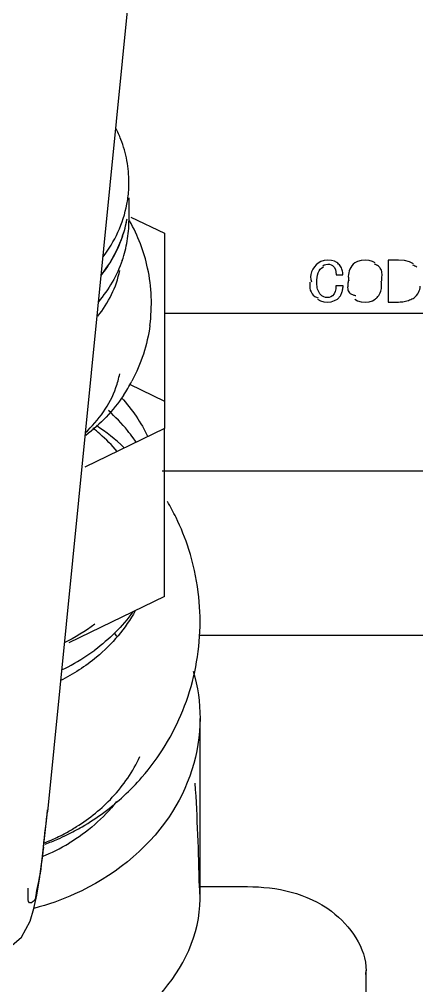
# Model space of a CAD drawing. Header units: millimetres. Extents: x 17886 to 18265, y -8727 to -7321.
# Drawn here: x 18009.8494 to 18010.017, y -7649.7959 to -7649.3885 of the extents above; entities that cross this region are included whole.
import ezdxf

# ---------------------------------------------------------------- set-up
doc = ezdxf.new("R2010")
doc.units = ezdxf.units.MM
doc.layers.add('3884027_DKREDXF_CONTINUOUS_LINE', color=7, linetype='Continuous')

msp = doc.modelspace()

# ---------------------------------------------------------------- linework, layer by layer
at = {"layer": '3884027_DKREDXF_CONTINUOUS_LINE', "color": 6, "linetype": 'Continuous'}
for p, q in [((18009.90016298208, -7649.331710078653), (18009.86128300841, -7649.722508761048)), ((18009.89568431942, -7649.463776783667), (18009.89568431942, -7649.473580277483)), ((18010.17068431943, -7649.51244661382), (18009.91068431942, -7649.51244661382)), ((18009.91068431942, -7649.63181288781), (18009.91068431942, -7649.561009813258)), ((18009.92526661975, -7649.648052882741), (18010.12568431943, -7649.648052882741)), ((18009.92568431943, -7649.759325414982), (18009.92568431943, -7649.683243956119)), ((18009.86022827731, -7649.732578103996), (18009.86128298687, -7649.722508977535)), ((18009.85905068692, -7649.742543599828), (18009.86022827731, -7649.732578103996)), ((18009.92542462234, -7649.754118899918), (18009.94568431943, -7649.754118899918)), ((18009.99568431943, -7649.836230333667), (18009.99568431943, -7649.789474238978))]:
    msp.add_line(p, q, dxfattribs=at)
at = {"layer": '3884027_DKREDXF_CONTINUOUS_LINE', "color": 7, "linetype": 'Continuous'}
for p, q in [((18009.89652713168, -7649.47183967312), (18009.91068431942, -7649.47869467797)), ((18009.91068431942, -7649.47869467797), (18009.91068431942, -7649.561009813258)), ((18009.99530905817, -7649.489984654168), (18009.99356951572, -7649.490124464284)), ((18009.99694182141, -7649.490119125459), (18009.99530905817, -7649.489984654168)), ((18009.99836426858, -7649.49052122853), (18009.99694182141, -7649.490119125459)), ((18009.99954143514, -7649.491163613317), (18009.99836426858, -7649.49052122853)), ((18010.00497084802, -7649.489984654168), (18010.00497084802, -7649.507662323698)), ((18010.00941698141, -7649.489984654168), (18010.00497084802, -7649.489984654168)), ((18010.01193715373, -7649.490173952476), (18010.00941698141, -7649.489984654168)), ((18010.01405060637, -7649.490738832714), (18010.01193715373, -7649.490173952476)), ((18010.01570141994, -7649.491617059144), (18010.01405060637, -7649.490738832714)), ((18009.98312494264, -7649.496151517413), (18009.98594652729, -7649.496151517413)), ((18009.9828930654, -7649.502109862466), (18009.98267182175, -7649.503244498412)), ((18009.9829966888, -7649.500867354012), (18009.9828930654, -7649.502109862466)), ((18009.98607478114, -7649.500867354012), (18009.9829966888, -7649.500867354012)), ((18009.98227101086, -7649.504246943581), (18009.98158589647, -7649.505039055619)), ((18009.98267182175, -7649.503244498412), (18009.98227101086, -7649.504246943581)), ((18009.99358449834, -7649.507524732793), (18009.99530905817, -7649.507662323698)), ((18009.99530905817, -7649.507662323698), (18009.99694548884, -7649.507526882708)), ((18009.99694548884, -7649.507526882708), (18009.99835440232, -7649.507132712724)), ((18009.99835440232, -7649.507132712724), (18009.99954143514, -7649.506490082264)), ((18010.00497084802, -7649.507662323698), (18010.00941698141, -7649.507662323698)), ((18009.89590844912, -7649.542343177445), (18009.91068431942, -7649.549497752521)), ((18009.91068431942, -7649.561009813258), (18009.87708028372, -7649.577281111762)), ((18009.90968431943, -7649.578756418186), (18010.12568431943, -7649.578756418186)), ((18009.91068431942, -7649.63181288781), (18009.87026986457, -7649.651381836746))]:
    msp.add_line(p, q, dxfattribs=at)
for points in [[(18009.97953383491, -7649.489984654168), (18009.97798525465, -7649.490139615767), (18009.97665544753, -7649.490563807782), (18009.97542971179, -7649.491254302482)], [(18009.97748177335, -7649.492342572468), (18009.97808174387, -7649.492000322769), (18009.97877237918, -7649.491782131618), (18009.97953383491, -7649.49170774831)], [(18009.98338145034, -7649.490982234985), (18009.98237549757, -7649.490446743441), (18009.98106815381, -7649.490100779272), (18009.97953383491, -7649.489984654168)], [(18009.97953383491, -7649.49170774831), (18009.98033796417, -7649.491767812275), (18009.98102652311, -7649.491952241582), (18009.98158589647, -7649.492251883303)], [(18009.98158589647, -7649.492251883303), (18009.98229379298, -7649.492984840354), (18009.98274865273, -7649.493917656315), (18009.98301110612, -7649.494983126382), (18009.98312494264, -7649.496151517413)], [(18009.99356951572, -7649.490124464284), (18009.99210635275, -7649.490534842627), (18009.99094842735, -7649.491163613317)], [(18009.97940558106, -7649.505764568939), (18009.97859931987, -7649.505687597162), (18009.97782506881, -7649.505448806072), (18009.97709701181, -7649.505039055619)], [(18009.98158589647, -7649.505039055619), (18009.98089456546, -7649.505437771308), (18009.9801596575, -7649.505684094816), (18009.97940558106, -7649.505764568939)], [(18009.97517320409, -7649.506399393098), (18009.97648921738, -7649.507121148186), (18009.97791619773, -7649.507532782331), (18009.97940558106, -7649.507662323698)], [(18009.97940558106, -7649.507662323698), (18009.98098204899, -7649.507516883959), (18009.9824251838, -7649.507077552609), (18009.98363795804, -7649.506399393098)], [(18009.99094842735, -7649.506490082264), (18009.99209961082, -7649.507112402282), (18009.99358449834, -7649.507524732793)]]:
    msp.add_lwpolyline(points, dxfattribs=at)
at = {"layer": '3884027_DKREDXF_CONTINUOUS_LINE', "color": 6, "linetype": 'Continuous'}
for points in [[(18009.85562306534, -7649.763288793101), (18009.85679066629, -7649.757710155563), (18009.85790362372, -7649.750927028485), (18009.85905068692, -7649.742543599828)], [(18009.84225271719, -7649.782424685805), (18009.85030692288, -7649.775466412935), (18009.85401158333, -7649.768618767635), (18009.85562306534, -7649.763288793101)]]:
    msp.add_lwpolyline(points, dxfattribs=at)
for centre, radius, start, end in [((18009.84271862677, -7649.45831128819), 0.05313438616300001, 21.19643365316521, 26.8099019155687), ((18009.84463605013, -7649.457577905187), 0.051081517705, 10.74160345848086, 21.20709966874177), ((18009.84607315385, -7649.45726434911), 0.04961117101600001, 0.02682593006906009, 10.6951599937501), ((18009.84645984543, -7649.457239029505), 0.049224474043, 356.1803026322733, 359.9975654241137), ((18009.84613138082, -7649.457217472724), 0.04955364505400001, 352.4407260541497, 356.180733221697), ((18009.84589781703, -7649.457187139196), 0.04978916944200001, 349.3075097252573, 352.4414807598322), ((18009.84613796362, -7649.473562807025), 0.04954635888700001, 350.2714823071881, 359.9797970288298), ((18009.8347514234, -7649.508325407445), 0.07042222767600001, 12.25836712530033, 29.69499012059171), ((18009.84494106824, -7649.473325768873), 0.050766106688, 340.6817719498527, 350.2360682997337), ((18009.83459137364, -7649.508194160409), 0.070550948443, 352.3852475660564, 12.12661167849818), ((18009.83534254432, -7649.508247439835), 0.06979485032000002, 326.2151492149251, 331.9910568561754), ((18009.8254639288, -7649.64265994193), 0.100342050474, 47.23809135927576, 55.75262760626818), ((18009.82475296591, -7649.642899203098), 0.101049439275, 26.05720288998771, 30.37095760952363), ((18009.82584448752, -7649.64239313562), 0.09984656806700001, 17.75506041496154, 26.07145822614603), ((18009.82547942644, -7649.642389101207), 0.100193089241, 7.154084989777005, 17.67887339749009), ((18009.8252005087, -7649.642472899717), 0.100480283327, 357.6962307465276, 7.181689428710194), ((18009.82502090416, -7649.641989233203), 0.100767638, 319.0679230680919, 337.9002003293702), ((18009.8258355217, -7649.642519876075), 0.09980463553600001, 312.7344536203602, 318.9916770968201), ((18009.82546040691, -7649.642106713147), 0.100362660029, 300.1894435413714, 312.7316855845257), ((18009.13270131817, -7649.648987997229), 0.7322409183060001, 353.0647897227196, 354.3010330349382), ((18009.82587390011, -7649.642696180714), 0.099645232629, 295.9966067431614, 300.1543744334411), ((18009.8255143379, -7649.641942835258), 0.100480174534, 290.2946786538185, 293.5489537220732), ((18009.8256138141, -7649.642170532026), 0.100231696597, 293.548828261186, 295.998532728581), ((18009.87329433368, -7649.759327459664), 0.052389847208, 0.002248261048834706, 5.705729769006031), ((18009.97079088684, -7649.789484188261), 0.02489303630200001, 356.1075680701245, 359.841140992352)]:
    msp.add_arc(centre, radius, start, end, dxfattribs=at)
at = {"layer": '3884027_DKREDXF_CONTINUOUS_LINE', "color": 7, "linetype": 'Continuous'}
for centre, radius, start, end in [((18009.84463605013, -7649.463439999601), 0.051081517705, 338.7929003312583, 349.2583965415191), ((18009.84490307748, -7649.463510556381), 0.05080583514100001, 340.6834737504494, 349.730397033679), ((18009.97950904075, -7649.496117961282), 0.006432047932, 34.973356875335, 52.98319470402531), ((18009.98044725407, -7649.50225583161), 0.005229693454, 307.5976741347812, 323.425335850375), ((18009.99567021988, -7649.501311118735), 0.006465908354, 306.7776886437971, 320.9990595835659), ((18009.85089688182, -7649.529723218118), 0.04172212673, 340.4293032955184, 348.6443370963269), ((18009.83743427488, -7649.608844800236), 0.07437246683700001, 39.15832505267205, 48.15921139425464), ((18009.83392278804, -7649.619897328974), 0.07520695720100001, 48.83844793874291, 51.81761318772717), ((18009.84048185091, -7649.606266725837), 0.07038143878900001, 35.95816090893046, 39.09758675001505), ((18009.83641727659, -7649.617120000668), 0.071474210864, 40.53679534719089, 48.87852804937764), ((18009.84166654675, -7649.605399644533), 0.06891334653700001, 34.07446034207126, 35.9529987928249), ((18009.83909471081, -7649.687690863009), 0.064712455242, 37.02583193722573, 38.69145272956106), ((18009.82999814065, -7649.584615737245), 0.086575511626, 295.46829218983, 303.6205231064303), ((18009.83227253174, -7649.588158998353), 0.08236567745000001, 303.6677770876785, 306.4947283349147), ((18009.83011188817, -7649.659449356537), 0.081859858617, 298.4737450490053, 302.0801808770175), ((18009.82870929449, -7649.65684205734), 0.08482046318300002, 293.740268525546, 298.4669119676034), ((18009.82863713448, -7649.665842886299), 0.08148899888400002, 291.9026559015145, 300.8637429826488), ((18009.82778383415, -7649.654777267939), 0.08708311349600001, 291.5524087967438, 293.7507177755081)]:
    msp.add_arc(centre, radius, start, end, dxfattribs=at)
at = {"layer": '3884027_DKREDXF_CONTINUOUS_LINE', "color": 6, "linetype": 'Continuous'}
msp.add_ellipse((18009.82568431942, -7649.778613620247), major_axis=(-4.165018584709631e-17, -0.3400995770870001), ratio=0.2940315329, start_param=-4.6403043674, end_param=-4.5108206255, dxfattribs=at)
for points in [[(18009.88471735596, -7649.488789960533), (18009.88966645492, -7649.482276153705), (18009.89330481238, -7649.474463562101), (18009.89482250327, -7649.466424913318)], [(18009.89284882758, -7649.490119939996), (18009.89063634289, -7649.496438950446), (18009.88712586929, -7649.502399406729), (18009.88280571205, -7649.507514211027)], [(18009.88257924915, -7649.513567673695), (18009.88706403502, -7649.50806309562), (18009.8904078593, -7649.501329161843), (18009.89180224927, -7649.494367167821)], [(18009.90452016531, -7649.517542979653), (18009.90341998329, -7649.525691392397), (18009.9008227624, -7649.533763840949), (18009.89696262419, -7649.541023755803)], [(18009.89335124483, -7649.547058672697), (18009.88906781582, -7649.553462158156), (18009.8836507309, -7649.559232892652), (18009.87751748935, -7649.563895052916)], [(18009.91838513839, -7649.67990013712), (18009.92265759411, -7649.669345866108), (18009.9251365651, -7649.657888782809), (18009.92559957912, -7649.646511958454)], [(18009.92282576158, -7649.663334754334), (18009.92470132052, -7649.669771498577), (18009.92568433299, -7649.676539447419), (18009.9256843189, -7649.68324387862)], [(18009.9256843189, -7649.68324387862), (18009.92568428842, -7649.697748611592), (18009.92073297415, -7649.712739313776), (18009.91258598959, -7649.724739893814)]]:
    msp.add_open_spline(points, degree=3, dxfattribs=at)
at = {"layer": '3884027_DKREDXF_CONTINUOUS_LINE', "color": 7, "linetype": 'Continuous'}
for points in [[(18009.89284882758, -7649.480316446179), (18009.89081420464, -7649.486127471073), (18009.88768783007, -7649.49163344366), (18009.883845783, -7649.496444511655)], [(18009.8839289453, -7649.496340073971), (18009.88738314236, -7649.491994144139), (18009.8902526356, -7649.487094717113), (18009.89225827557, -7649.481918232615)], [(18009.97542971179, -7649.491254302482), (18009.97321102558, -7649.492904676981), (18009.9713736447, -7649.496702247428), (18009.97274498444, -7649.49910344126)], [(18009.9749166964, -7649.499144259869), (18009.97493759925, -7649.496836025088), (18009.975579103, -7649.493516169568), (18009.97778680232, -7649.492842041636)], [(18009.87724556889, -7649.562740779396), (18009.88294460328, -7649.557594846779), (18009.88764037476, -7649.550935126588), (18009.89020867508, -7649.543698867268)], [(18009.89256910479, -7649.548036119328), (18009.896995056, -7649.552921646815), (18009.90079792666, -7649.558474975051), (18009.90364298948, -7649.564421658199)], [(18009.89736376788, -7649.638278164717), (18009.89289479392, -7649.644412506497), (18009.88736031811, -7649.649859195542), (18009.88125942146, -7649.654373720712)], [(18009.89833480807, -7649.637808803634), (18009.89424503581, -7649.645248546241), (18009.88854030371, -7649.651932302388), (18009.88201271226, -7649.657360613082)], [(18009.88125942146, -7649.643480940011), (18009.87721850748, -7649.646471124719), (18009.8728844638, -7649.649095175109), (18009.86837919603, -7649.651325142078)], [(18009.88201271226, -7649.657360613082), (18009.87735765255, -7649.661231736243), (18009.87220429843, -7649.664557173937), (18009.86679425182, -7649.667274998656)], [(18009.88867613162, -7649.716433940002), (18009.89339059644, -7649.711383569376), (18009.89740668132, -7649.705547361476), (18009.90029964314, -7649.699273352084)], [(18009.873588111, -7649.728809680217), (18009.8790990874, -7649.725354095937), (18009.8842374188, -7649.721188911293), (18009.88867613162, -7649.716433940002)], [(18009.89038687631, -7649.718253597077), (18009.88498864321, -7649.725270867573), (18009.87803568261, -7649.731242326114), (18009.87044084114, -7649.735792204014)]]:
    msp.add_open_spline(points, degree=3, dxfattribs=at)
for points, knots in [([(18009.98594652729, -7649.496151517413), (18009.98595052751, -7649.495511832227), (18009.98575191022, -7649.494189366282), (18009.98516651851, -7649.49298464268), (18009.98477958094, -7649.492431140607)], [0, 0, 0, 0, 0.4864478758, 1, 1, 1, 1]), ([(18009.99094842735, -7649.491163613317), (18009.99004137592, -7649.491832238329), (18009.98863344051, -7649.493639501996), (18009.98822441192, -7649.495838528836), (18009.98821781915, -7649.496883196663)], [0, 0, 0, 0, 0.5189188372, 1, 1, 1, 1]), ([(18010.00088373425, -7649.492540298636), (18010.00065166385, -7649.492369229703), (18010.00010821855, -7649.492052654854), (18009.99951976751, -7649.491835378965), (18009.99919755164, -7649.491739110232)], [0, 0, 0, 0, 0.4615895731, 1, 1, 1, 1]), ([(18010.00215077098, -7649.494270801306), (18010.00203844601, -7649.493942417967), (18010.00171212886, -7649.493283130143), (18010.00118690975, -7649.492763782151), (18010.00088373425, -7649.492540298636)], [0, 0, 0, 0, 0.4795630297, 1, 1, 1, 1]), ([(18010.01704989927, -7649.492927893834), (18010.0168204166, -7649.492757896473), (18010.01628609727, -7649.492443134151), (18010.01570681113, -7649.492225877197), (18010.01539061286, -7649.492130098282)], [0, 0, 0, 0, 0.4636377636, 1, 1, 1, 1]), ([(18009.98821781915, -7649.496883196663), (18009.98821578709, -7649.497205190062), (18009.98824819558, -7649.497831783801), (18009.98835420973, -7649.498450344108), (18009.98842495801, -7649.498745812127)], [0, 0, 0, 0, 0.5145246924, 1, 1, 1, 1]), ([(18010.00243370589, -7649.496436701445), (18010.00243562735, -7649.496066568865), (18010.00241190043, -7649.495335104062), (18010.00226744073, -7649.494611886659), (18010.00215077098, -7649.494270801306)], [0, 0, 0, 0, 0.5066041629, 1, 1, 1, 1]), ([(18010.00236301979, -7649.498781503207), (18010.00236059512, -7649.498397401525), (18010.00239523491, -7649.497615808488), (18010.00243164057, -7649.496834544463), (18010.00243370589, -7649.496436701445)], [0, 0, 0, 0, 0.4912149703, 1, 1, 1, 1]), ([(18009.9719668579, -7649.4993256382), (18009.97198345516, -7649.50041770282), (18009.9718194072, -7649.502646212941), (18009.97315365137, -7649.50476163058), (18009.97411134019, -7649.505334121754)], [0, 0, 0, 0, 0.4946632764, 1, 1, 1, 1]), ([(18009.97603937839, -7649.503952881723), (18009.97555851382, -7649.503265343088), (18009.97499011322, -7649.501634237395), (18009.97492675658, -7649.499969469158), (18009.9749166964, -7649.499144259869)], [0, 0, 0, 0, 0.504128141, 1, 1, 1, 1]), ([(18009.98582255913, -7649.50254030197), (18009.98588035237, -7649.502260898911), (18009.98597465739, -7649.501704320794), (18009.98604343707, -7649.501144367017), (18009.98607478114, -7649.500867354012)], [0, 0, 0, 0, 0.5057941415, 1, 1, 1, 1]), ([(18009.9881268427, -7649.498781503207), (18009.98813072553, -7649.499407403842), (18009.98795332055, -7649.50063857595), (18009.98789636862, -7649.501911057769), (18009.98803583421, -7649.502516309678)], [0, 0, 0, 0, 0.5019247206, 1, 1, 1, 1]), ([(18010.00069510765, -7649.505380329183), (18010.00123374502, -7649.50471493495), (18010.00202366761, -7649.503191861619), (18010.00226791407, -7649.501513621713), (18010.00227296315, -7649.500699943399)], [0, 0, 0, 0, 0.5126932912, 1, 1, 1, 1]), ([(18010.00227296315, -7649.500699943399), (18010.00227498268, -7649.500374487763), (18010.00224277714, -7649.499740953108), (18010.0021378753, -7649.499115219545), (18010.0020679962, -7649.498815946665)], [0, 0, 0, 0, 0.5143327017, 1, 1, 1, 1]), ([(18010.01595792764, -7649.505855258107), (18010.01674494792, -7649.505271541226), (18010.01801491444, -7649.503796448809), (18010.01850758542, -7649.501910843113), (18010.01851323748, -7649.501018439447)], [0, 0, 0, 0, 0.5233508621, 1, 1, 1, 1]), ([(18009.97411134019, -7649.505334121754), (18009.97431038427, -7649.505453107146), (18009.97475037328, -7649.505673891594), (18009.97521420503, -7649.505837383262), (18009.97546226659, -7649.50591075601)], [0, 0, 0, 0, 0.4726970751, 1, 1, 1, 1]), ([(18009.97709701181, -7649.505039055619), (18009.97688820761, -7649.504883570275), (18009.9765044773, -7649.504548303188), (18009.97618074589, -7649.504155008528), (18009.97603937839, -7649.503952881723)], [0, 0, 0, 0, 0.5134897222, 1, 1, 1, 1]), ([(18009.98464712175, -7649.505372048085), (18009.98495602843, -7649.504956003488), (18009.98544630374, -7649.50403593927), (18009.98571926319, -7649.503039689118), (18009.98582255913, -7649.50254030197)], [0, 0, 0, 0, 0.5040010567000001, 1, 1, 1, 1]), ([(18009.98803583421, -7649.502516309678), (18009.98810229699, -7649.502804744492), (18009.9883293844, -7649.503394608522), (18009.98876899252, -7649.503854735281), (18009.98902707757, -7649.50404799754)], [0, 0, 0, 0, 0.4786290934, 1, 1, 1, 1]), ([(18009.98902707757, -7649.50404799754), (18009.98919778779, -7649.504175830762), (18009.98959762679, -7649.504414282399), (18009.99003026848, -7649.504582878437), (18009.99026755134, -7649.504659275028)], [0, 0, 0, 0, 0.4610741907, 1, 1, 1, 1]), ([(18009.99026755134, -7649.504659275028), (18009.99044923111, -7649.504717769412), (18009.99084030316, -7649.504823836452), (18009.99123805461, -7649.504900176273), (18009.99144914531, -7649.504934141874)], [0, 0, 0, 0, 0.4716538288, 1, 1, 1, 1]), ([(18010.01408987498, -7649.506796230851), (18010.01442455065, -7649.506669152544), (18010.01506637616, -7649.506390887704), (18010.01567454636, -7649.506043685318), (18010.01595792764, -7649.505855258107)], [0, 0, 0, 0, 0.5126603990999999, 1, 1, 1, 1]), ([(18010.00941698141, -7649.507662323698), (18010.01021852306, -7649.507651828861), (18010.01180839835, -7649.507491999351), (18010.01335287681, -7649.507076073367), (18010.01408987498, -7649.506796230851)], [0, 0, 0, 0, 0.5041735647, 1, 1, 1, 1])]:
    msp.add_open_spline(points, degree=3, knots=knots, dxfattribs=at)
at = {"layer": '3884027_DKREDXF_CONTINUOUS_LINE', "color": 6, "linetype": 'Continuous'}
for points, knots in [([(18009.91258598959, -7649.724739893814), (18009.90298490055, -7649.738882382573), (18009.88342595818, -7649.754100612043), (18009.86152809805, -7649.761709444656), (18009.85563647533, -7649.763260619793)], [0, 0, 0, 0, 0.7372378369, 1, 1, 1, 1]), ([(18009.8595846685, -7649.737403818535), (18009.8589857569, -7649.742283696325), (18009.85841266607, -7649.748912818346), (18009.85642483069, -7649.756262237783), (18009.85641484501, -7649.759789888392), (18009.85234481933, -7649.762414704333), (18009.85333843827, -7649.756840096108), (18009.85318377893, -7649.754726570956)], [0, 0, 0, 0, 0.4737083925, 0.6340765023, 0.7397053878000001, 0.7958155115000001, 1, 1, 1, 1]), ([(18009.94568431943, -7649.754118899918), (18009.9579781101, -7649.754118899918), (18009.98084984948, -7649.75879701492), (18009.99571094594, -7649.779885826329), (18009.99568382746, -7649.789553206921)], [0, 0, 0, 0, 0.5597957063, 1, 1, 1, 1]), ([(18009.89579266329, -7649.810874190129), (18009.90037665363, -7649.807616137314), (18009.91586502162, -7649.794596008438), (18009.92568443884, -7649.773981955555), (18009.92568418085, -7649.759325403907)], [0, 0, 0, 0, 0.2773052573, 1, 1, 1, 1])]:
    msp.add_open_spline(points, degree=3, knots=knots, dxfattribs=at)

doc.saveas('drawing.dxf')
